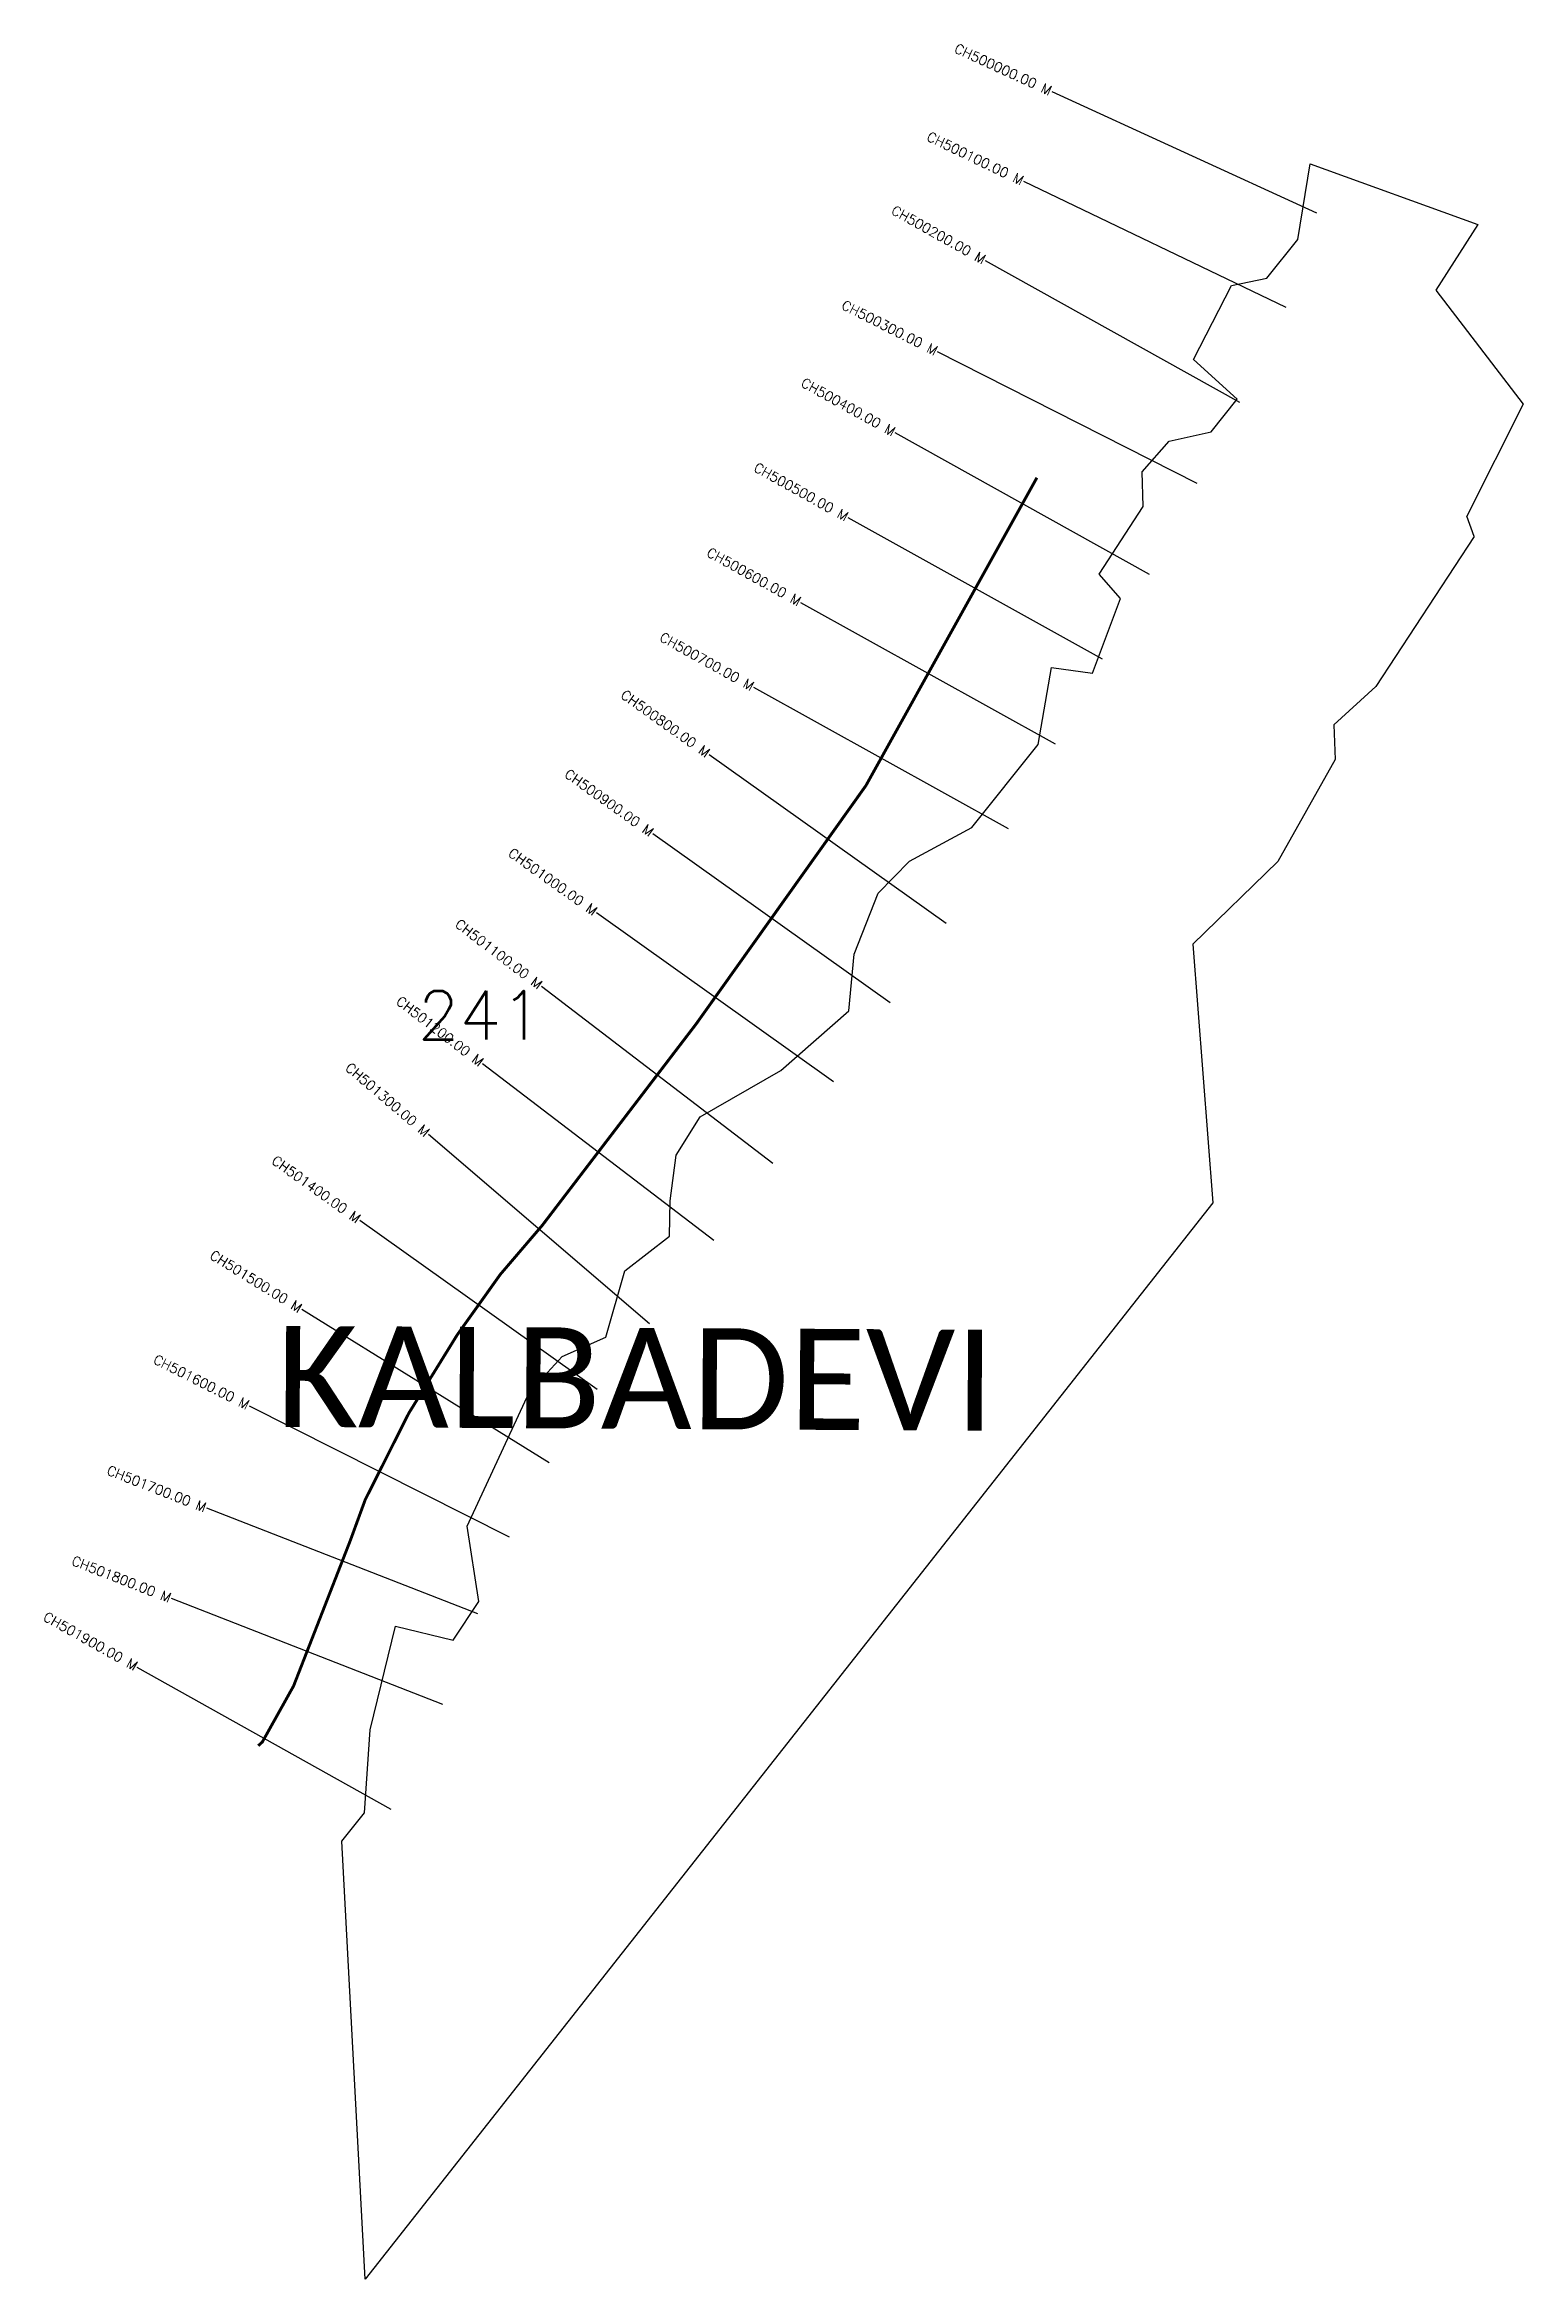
# Model space of a CAD drawing. Header units: metres. Extents: x 316534 to 318058, y 1884055 to 1886357.
import ezdxf
from ezdxf.enums import TextEntityAlignment as Align

# ---------------------------------------------------------------- set-up
doc = ezdxf.new("R2010")
doc.units = ezdxf.units.M
for name, color, linetype in [('ARTIFICIALLY PROTECTED', 4, 'Continuous'), ('CS', 134, 'Continuous'), ('CSMark', 6, 'Continuous'), ('village', 3, 'Continuous'), ('VILLAGE NAME', 250, 'Continuous')]:
    doc.layers.add(name, color=color, linetype=linetype)
doc.styles.get("Standard").update_dxf_attribs({"font": 'simplex.shx'})

msp = doc.modelspace()

# ---------------------------------------------------------------- linework, layer by layer
at = {"color": 6, "flags": 128}
msp.add_lwpolyline([(318006.9, 1885850.9), (317999.6, 1885871.6)], dxfattribs=at)
at = {"layer": 'ARTIFICIALLY PROTECTED', "const_width": 3, "flags": 128}
msp.add_lwpolyline([(317556.5, 1885911.4), (317526, 1885856.5), (317380.4, 1885594.3), (317205.6, 1885348.9), (317046.8, 1885141.1), (317003.7, 1885090.7), (316959.2, 1885028.3), (316909.3, 1884947.6), (316864.4, 1884858.4), (316849, 1884816.3), (316790.6, 1884666.6), (316758.4, 1884608.9), (316754.2, 1884605.1)], dxfattribs=at)
at = {"layer": 'CS'}
for p, q in [((317844.8, 1886183.9), (317572.1, 1886308.9)), ((317813.4, 1886086.9), (317542.9, 1886216.5)), ((317765.5, 1885988.7), (317503.5, 1886134.8)), ((317721.8, 1885905.5), (317454.1, 1886041)), ((317672.7, 1885811.8), (317410.5, 1885957.5)), ((317624.2, 1885724.4), (317361.9, 1885870)), ((317575.7, 1885637), (317313.4, 1885782.6)), ((317527.1, 1885549.5), (317264.8, 1885695.2)), ((317463.2, 1885452), (317218.8, 1885626)), ((317405.2, 1885370.5), (317160.8, 1885544.6)), ((317347.1, 1885289.1), (317102.8, 1885463.1)), ((317284.3, 1885204.9), (317046, 1885387.1)), ((317223.6, 1885125.4), (316985.2, 1885307.6)), ((317157.5, 1885039.8), (316929.5, 1885234.7)), ((317103.4, 1884972.1), (316859, 1885146.2)), ((317054.1, 1884896.5), (316799, 1885054.4)), ((317013.1, 1884820.1), (316745.1, 1884954.9)), ((316980.6, 1884740.8), (316701.1, 1884849.8)), ((316944.3, 1884647.6), (316664.7, 1884756.6)), ((316891.3, 1884539.3), (316629.5, 1884685.8))]:
    msp.add_line(p, q, dxfattribs=at)
at = {"layer": 'village', "color": 6}
for points in [[(318006.9, 1885850.9, 0), (317905.7, 1885696.3, 0), (317862.4, 1885656.9, 0), (317863.7, 1885621, 0), (317804.6, 1885516.1, 0), (317717.3, 1885430.7, 0), (317737.7, 1885164.4, 0), (316864.3, 1884055.4, 0), (316840.3, 1884506.6, 0), (316863.6, 1884535.9, 0), (316869.5, 1884621.3, 0), (316895.5, 1884728.1, 0), (316955.2, 1884713.7, 0), (316981.4, 1884753.5, 0), (316969.4, 1884831.3, 0), (317033.5, 1884969.1, 0), (317067.2, 1885006, 0), (317112.4, 1885026, 0), (317132.1, 1885094.3, 0), (317178.1, 1885130, 0), (317178.7, 1885166.4, 0), (317184.7, 1885213.5, 0), (317209.4, 1885253.1, 0), (317292.8, 1885300.7, 0), (317362.7, 1885362.1, 0), (317368.4, 1885420.4, 0), (317393.1, 1885483.3, 0), (317425.3, 1885516.4, 0), (317489.4, 1885551.1, 0), (317557.9, 1885636.6, 0), (317571.6, 1885715.8, 0), (317613.7, 1885709.9, 0), (317642.8, 1885787, 0), (317620.6, 1885811.9, 0), (317665.9, 1885881.8, 0), (317665.1, 1885917.4, 0), (317692.9, 1885948.9, 0), (317736.2, 1885958.8, 0), (317762.9, 1885992.2, 0), (317717.8, 1886033.2, 0), (317756.9, 1886109.5, 0), (317793.3, 1886116.8, 0), (317825.3, 1886156.8, 0), (317838.2, 1886234.7, 0), (318010.8, 1886172.3, 0), (317967.5, 1886104.5, 0), (318057.7, 1885987.1, 0)], [(318057.7, 1885987.1, 0), (317999.6, 1885871.6, 0)]]:
    msp.add_polyline3d(points, dxfattribs=at)

# ---------------------------------------------------------------- texts
at = {"insert": (316918.5, 1885382.8), "char_height": 50, "attachment_point": 1}
msp.add_mtext_dynamic_manual_height_columns('241', width=84.374, gutter_width=1, heights=[74.2], dxfattribs=at)
at = {"layer": 'CSMark'}
for s, rotation, p in [('CH500000.00 M', 335.3726, (317571.2, 1886309.4)), ('CH500100.00 M', 334.3951, (317542, 1886216.9)), ('CH500200.00 M', 330.8491, (317502.6, 1886135.3)), ('CH500300.00 M', 333.1594, (317453.2, 1886041.4)), ('CH500400.00 M', 330.9589, (317409.6, 1885957.9)), ('CH500500.00 M', 330.9589, (317361, 1885870.5)), ('CH500600.00 M', 330.9589, (317312.5, 1885783.1)), ('CH500700.00 M', 330.9589, (317264, 1885695.7)), ('CH500800.00 M', 324.5404, (317218, 1885626.6)), ('CH500900.00 M', 324.5404, (317160, 1885545.1)), ('CH501000.00 M', 324.5404, (317102, 1885463.7)), ('CH501100.00 M', 322.6099, (317045.2, 1885387.7)), ('CH501200.00 M', 322.6098, (316984.5, 1885308.2)), ('CH501300.00 M', 319.4642, (316928.7, 1885235.4)), ('CH501400.00 M', 324.5288, (316858.2, 1885146.8)), ('CH501500.00 M', 328.2449, (316798.1, 1885054.9)), ('CH501600.00 M', 333.3025, (316744.2, 1884955.4)), ('CH501700.00 M', 338.6965, (316700.1, 1884850.1)), ('CH501800.00 M', 338.6965, (316663.8, 1884757)), ('CH501900.00 M', 330.7724, (316628.7, 1884686.3))]:
    msp.add_text(s, height=10, rotation=rotation, dxfattribs=at).set_placement(p, align=Align.MIDDLE_RIGHT)
at = {"layer": 'VILLAGE NAME', "insert": (316773.2, 1885037.7), "char_height": 104.042, "attachment_point": 1, "rotation": 359.6762}
msp.add_mtext_dynamic_manual_height_columns('{\\fCalibri|b0|i0|c0|p34;KALBADEVI}', width=1115.134, gutter_width=520.2, heights=[0], dxfattribs=at)

doc.saveas('drawing.dxf')
